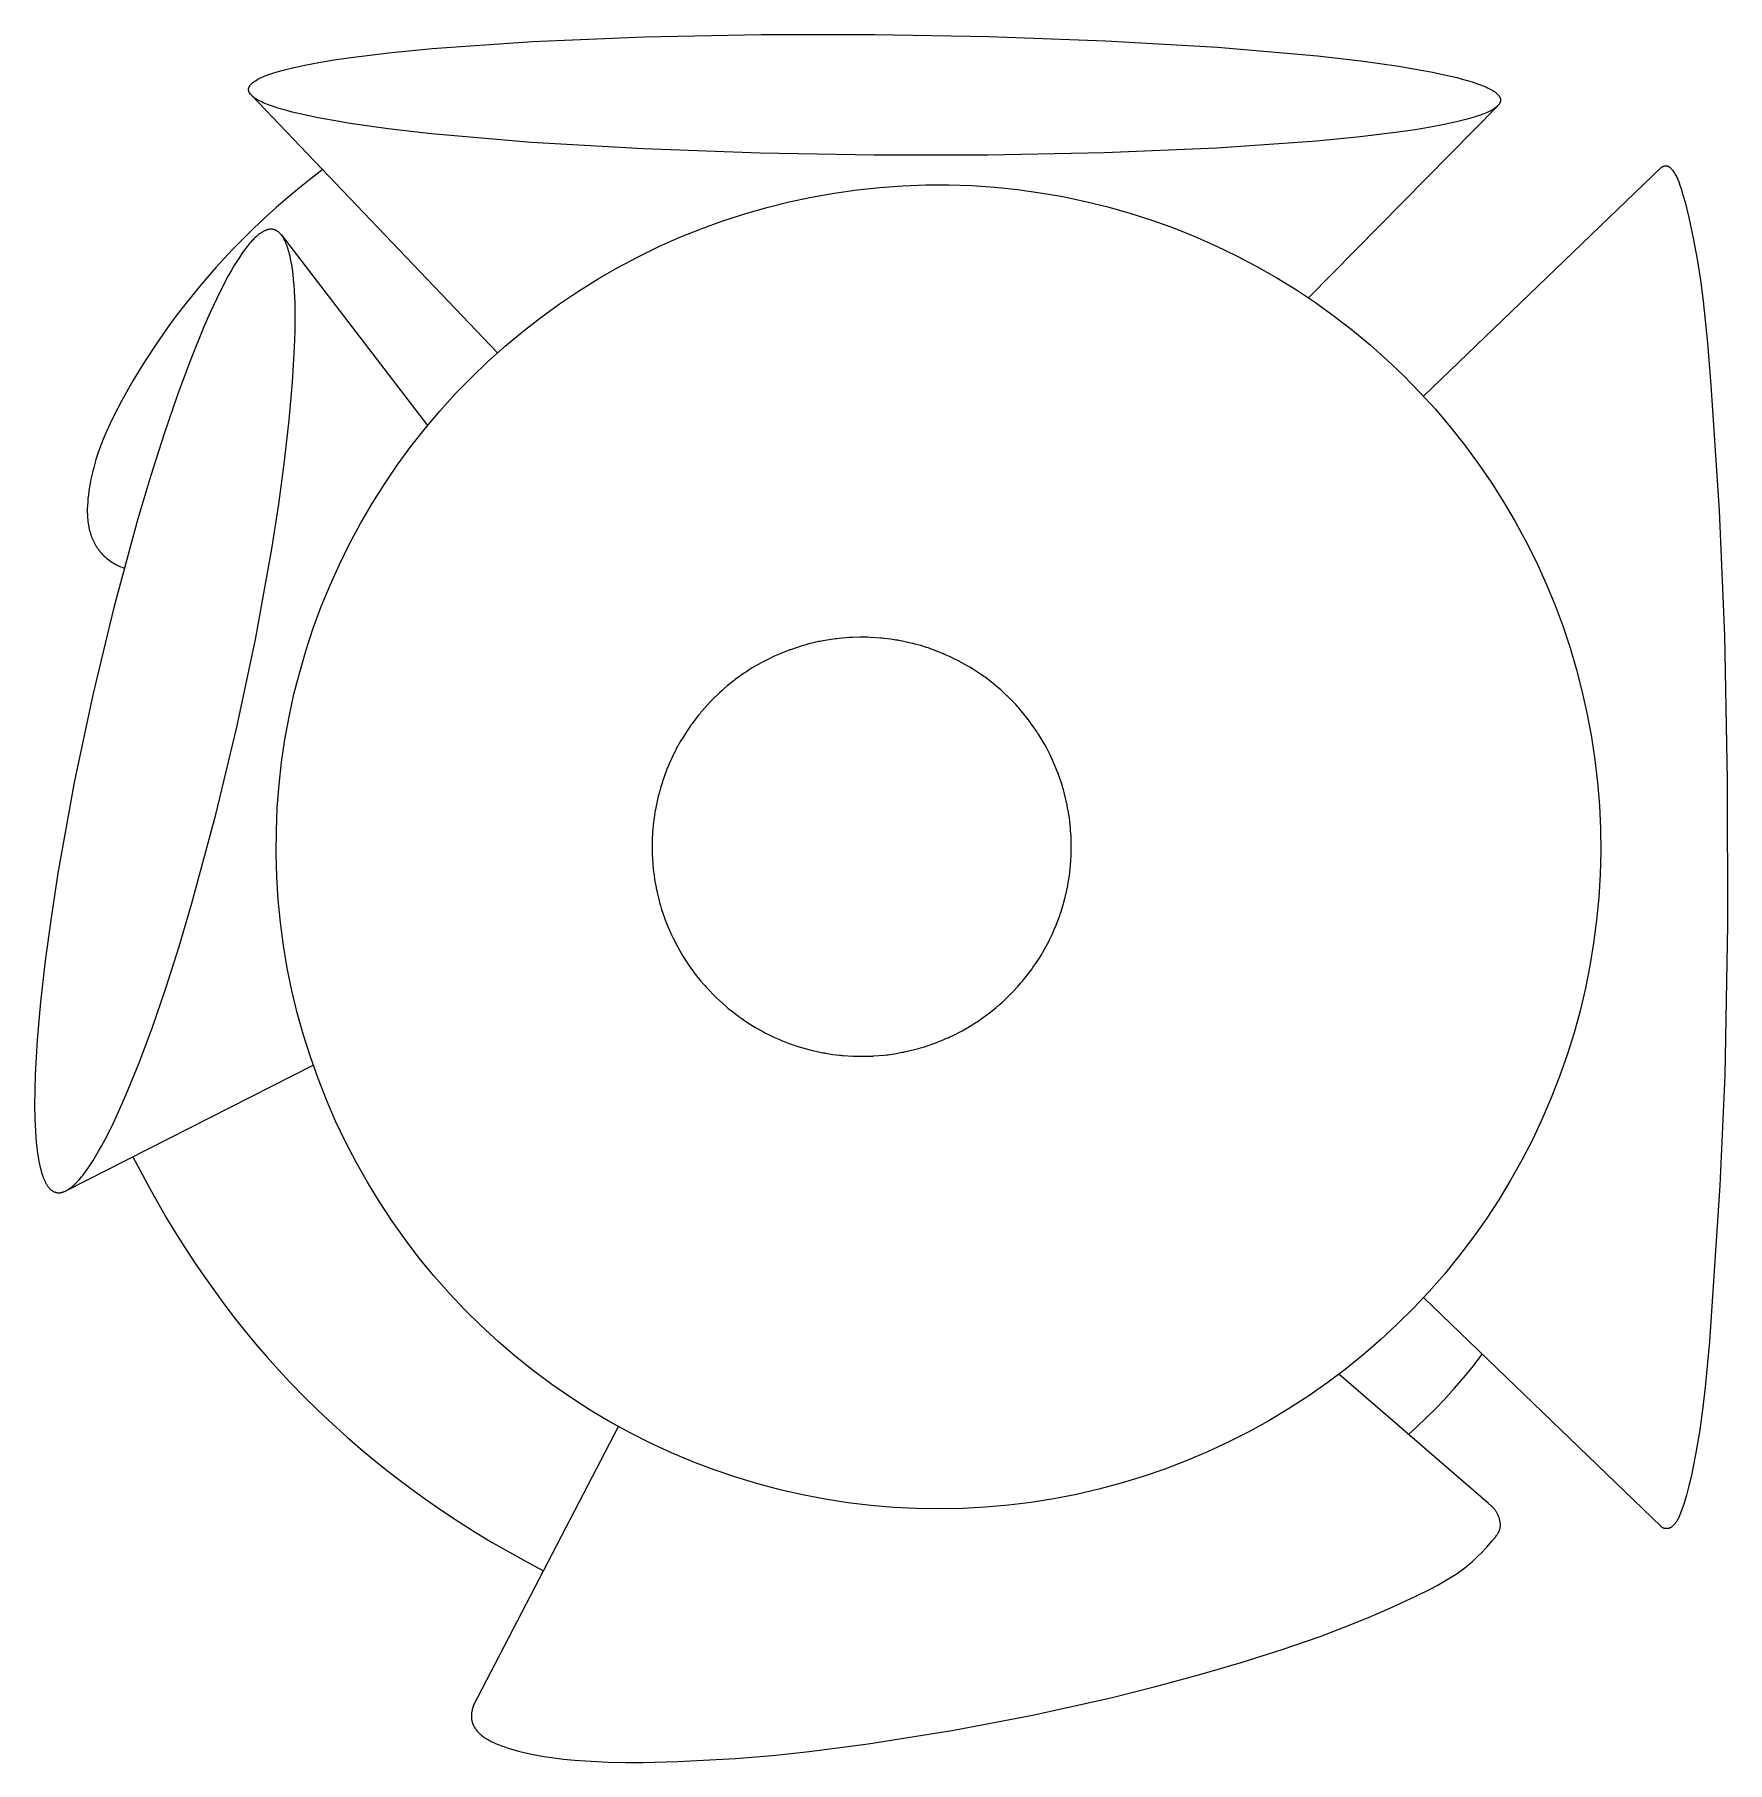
# Model space of a CAD drawing. Header units: millimetres. Extents: x 112 to 8820, y -2365 to 5002.
# Drawn here: x 151 to 845, y 2061 to 2770 of the extents above; entities that cross this region are included whole.
import ezdxf

# ---------------------------------------------------------------- set-up
doc = ezdxf.new("R2010")
doc.units = ezdxf.units.MM

# ---------------------------------------------------------------- blocks, each defined once
blk = doc.blocks.new('NEBULA_PL')
for points in [[(26.23, 30.612), (26.23, 30.599), (26.229, 30.585), (26.226, 30.571), (26.224, 30.558), (26.22, 30.544), (26.215, 30.53), (26.21, 30.516), (26.204, 30.502), (26.197, 30.488), (26.189, 30.475), (26.18, 30.461), (26.171, 30.447), (26.161, 30.433), (26.149, 30.419), (26.137, 30.405), (26.125, 30.391), (26.111, 30.377), (26.096, 30.363), (26.081, 30.349), (26.064, 30.335), (26.047, 30.321), (26.029, 30.307), (26.01, 30.293), (25.99, 30.279), (25.969, 30.265), (25.947, 30.251), (25.901, 30.222), (25.851, 30.194), (25.798, 30.166), (25.74, 30.138), (25.679, 30.109), (25.615, 30.081), (25.546, 30.053), (25.397, 29.996), (25.233, 29.94), (25.053, 29.884), (24.858, 29.828), (24.647, 29.772), (24.419, 29.717), (23.917, 29.608), (23.352, 29.501), (22.723, 29.396), (22.033, 29.294), (20.474, 29.102), (18.694, 28.927), (14.585, 28.641), (9.983, 28.45), (5.202, 28.359), (0.528, 28.357), (-4.144, 28.438), (-8.923, 28.611), (-13.521, 28.88), (-17.624, 29.237), (-19.401, 29.442), (-20.957, 29.661), (-21.645, 29.774), (-22.272, 29.889), (-22.836, 30.006), (-23.336, 30.124), (-23.562, 30.183), (-23.772, 30.242), (-23.967, 30.302), (-24.146, 30.361), (-24.309, 30.42), (-24.457, 30.479), (-24.525, 30.508), (-24.589, 30.538), (-24.649, 30.567), (-24.706, 30.596), (-24.759, 30.625), (-24.809, 30.654), (-24.854, 30.683), (-24.876, 30.698), (-24.896, 30.712), (-24.916, 30.727), (-24.935, 30.741), (-24.953, 30.755), (-24.97, 30.77), (-24.986, 30.784), (-25.001, 30.798), (-25.016, 30.813), (-25.029, 30.827), (-25.042, 30.841), (-25.054, 30.855), (-25.065, 30.869), (-25.075, 30.883), (-25.084, 30.898), (-25.092, 30.912), (-25.1, 30.926), (-25.107, 30.94), (-25.112, 30.954), (-25.118, 30.967), (-25.122, 30.981), (-25.125, 30.995), (-25.128, 31.009), (-25.13, 31.023), (-25.131, 31.036), (-25.131, 31.05), (-25.131, 31.064), (-25.129, 31.077), (-25.127, 31.091), (-25.124, 31.105), (-25.121, 31.119), (-25.116, 31.132), (-25.111, 31.146), (-25.105, 31.16), (-25.098, 31.174), (-25.09, 31.188), (-25.081, 31.202), (-25.072, 31.216), (-25.061, 31.23), (-25.05, 31.244), (-25.038, 31.258), (-25.025, 31.271), (-25.012, 31.285), (-24.997, 31.299), (-24.982, 31.314), (-24.965, 31.328), (-24.948, 31.342), (-24.93, 31.356), (-24.911, 31.37), (-24.891, 31.384), (-24.87, 31.398), (-24.848, 31.412), (-24.802, 31.44), (-24.752, 31.468), (-24.699, 31.497), (-24.641, 31.525), (-24.58, 31.553), (-24.515, 31.581), (-24.447, 31.61), (-24.298, 31.666), (-24.134, 31.722), (-23.954, 31.779), (-23.759, 31.834), (-23.548, 31.89), (-23.32, 31.945), (-22.818, 32.055), (-22.253, 32.162), (-21.624, 32.267), (-20.934, 32.368), (-19.374, 32.561), (-17.595, 32.735), (-13.486, 33.022), (-8.884, 33.212), (-4.103, 33.304), (0.571, 33.305), (5.243, 33.224), (10.022, 33.051), (14.62, 32.782), (18.724, 32.426), (20.5, 32.221), (22.056, 32.002), (22.744, 31.889), (23.371, 31.773), (23.935, 31.656), (24.435, 31.538), (24.661, 31.479), (24.872, 31.42), (25.066, 31.361), (25.245, 31.302), (25.408, 31.243), (25.556, 31.184), (25.624, 31.154), (25.688, 31.125), (25.749, 31.095), (25.805, 31.066), (25.858, 31.037), (25.908, 31.008), (25.954, 30.979), (25.975, 30.965), (25.996, 30.95), (26.015, 30.936), (26.034, 30.921), (26.052, 30.907), (26.069, 30.893), (26.085, 30.878), (26.1, 30.864), (26.115, 30.85), (26.128, 30.836), (26.141, 30.821), (26.153, 30.807), (26.164, 30.793), (26.174, 30.779), (26.183, 30.765), (26.191, 30.751), (26.199, 30.737), (26.206, 30.723), (26.212, 30.709), (26.217, 30.695), (26.221, 30.681), (26.224, 30.667), (26.227, 30.654), (26.229, 30.64), (26.23, 30.626)], [(-15.991, 19.232), (-15.311, 19.886), (-14.608, 20.515), (-13.885, 21.12), (-13.14, 21.699), (-12.377, 22.252), (-11.594, 22.778), (-10.793, 23.277), (-9.976, 23.747), (-9.143, 24.189), (-8.295, 24.602), (-7.433, 24.985), (-6.559, 25.338), (-5.673, 25.66), (-4.776, 25.952), (-3.869, 26.212), (-2.954, 26.44), (-2.032, 26.637), (-1.103, 26.801), (-0.17, 26.933), (0.768, 27.033), (1.709, 27.1), (2.651, 27.134), (3.594, 27.136), (4.537, 27.105), (5.478, 27.041), (6.416, 26.945), (7.35, 26.816), (8.279, 26.655), (9.202, 26.461), (10.118, 26.236), (11.025, 25.979), (11.923, 25.691), (12.811, 25.371), (13.686, 25.021), (14.549, 24.641), (15.399, 24.231), (16.233, 23.792), (17.052, 23.325), (17.854, 22.829), (18.639, 22.305), (19.405, 21.755), (20.151, 21.178), (20.877, 20.576), (21.581, 19.949), (22.264, 19.298), (22.923, 18.624), (23.558, 17.927), (24.169, 17.209), (24.755, 16.469), (25.314, 15.71), (25.847, 14.932), (26.353, 14.136), (26.83, 13.323), (27.28, 12.494), (27.7, 11.65), (28.09, 10.791), (28.451, 9.92), (28.781, 9.036), (29.08, 8.142), (29.348, 7.238), (29.584, 6.325), (29.789, 5.404), (29.962, 4.477), (30.102, 3.545), (30.21, 2.608), (30.285, 1.668), (30.327, 0.726), (30.337, -0.217), (30.314, -1.16), (30.259, -2.102), (30.17, -3.041), (30.049, -3.976), (29.896, -4.906), (29.711, -5.831), (29.494, -6.749), (29.244, -7.658), (28.964, -8.559), (28.652, -9.449), (28.31, -10.328), (27.937, -11.194), (27.535, -12.047), (27.103, -12.885), (26.643, -13.708), (26.154, -14.514), (25.637, -15.303), (25.093, -16.074), (24.523, -16.825), (23.928, -17.556), (23.307, -18.266), (22.662, -18.954), (21.993, -19.619), (21.302, -20.261), (20.589, -20.878), (19.855, -21.47), (19.1, -22.036), (18.327, -22.576), (17.535, -23.088), (16.726, -23.573), (15.901, -24.029), (15.06, -24.456), (14.205, -24.854), (13.337, -25.222), (12.457, -25.56), (11.565, -25.867), (10.663, -26.143), (9.752, -26.387), (8.833, -26.6), (7.908, -26.78), (6.977, -26.929), (6.041, -27.045), (5.101, -27.128), (4.16, -27.179), (3.217, -27.197), (2.274, -27.182), (1.332, -27.134), (0.392, -27.054), (-0.544, -26.942), (-1.476, -26.797), (-2.402, -26.619), (-3.322, -26.41), (-4.233, -26.169), (-5.136, -25.896), (-6.029, -25.592), (-6.911, -25.257), (-7.78, -24.892), (-8.636, -24.497), (-9.479, -24.073), (-10.305, -23.619), (-11.116, -23.138), (-11.909, -22.628), (-12.685, -22.091), (-13.441, -21.527), (-14.177, -20.938), (-14.892, -20.323), (-15.586, -19.684), (-16.257, -19.021), (-16.904, -18.336), (-17.527, -17.628), (-18.126, -16.899), (-18.698, -16.15), (-19.245, -15.381), (-19.764, -14.594), (-20.256, -13.789), (-20.719, -12.968), (-21.154, -12.131), (-21.559, -11.279), (-21.935, -10.414), (-22.28, -9.537), (-22.595, -8.648), (-22.878, -7.748), (-23.131, -6.84), (-23.351, -5.923), (-23.54, -4.999), (-23.696, -4.069), (-23.82, -3.134), (-23.912, -2.195), (-23.971, -1.254), (-23.997, -0.311), (-23.99, 0.632), (-23.951, 1.574), (-23.879, 2.514), (-23.775, 3.451), (-23.637, 4.384), (-23.468, 5.312), (-23.267, 6.233), (-23.033, 7.147), (-22.769, 8.052), (-22.473, 8.948), (-22.146, 9.832), (-21.788, 10.705), (-21.401, 11.565), (-20.983, 12.41), (-20.537, 13.241), (-20.062, 14.056), (-19.559, 14.854), (-19.029, 15.634), (-18.472, 16.395), (-17.889, 17.136), (-17.281, 17.857), (-16.648, 18.556)], [(-24.107, 25.305), (-24.123, 25.308), (-24.14, 25.311), (-24.156, 25.313), (-24.173, 25.315), (-24.19, 25.316), (-24.208, 25.316), (-24.225, 25.316), (-24.243, 25.315), (-24.261, 25.313), (-24.279, 25.311), (-24.297, 25.308), (-24.315, 25.305), (-24.334, 25.301), (-24.352, 25.296), (-24.371, 25.291), (-24.39, 25.285), (-24.409, 25.278), (-24.429, 25.271), (-24.448, 25.263), (-24.468, 25.254), (-24.488, 25.245), (-24.508, 25.235), (-24.528, 25.224), (-24.549, 25.213), (-24.569, 25.2), (-24.59, 25.188), (-24.611, 25.174), (-24.632, 25.16), (-24.654, 25.145), (-24.675, 25.13), (-24.719, 25.096), (-24.763, 25.06), (-24.808, 25.021), (-24.853, 24.979), (-24.9, 24.934), (-24.947, 24.887), (-24.994, 24.836), (-25.043, 24.782), (-25.092, 24.726), (-25.141, 24.666), (-25.192, 24.603), (-25.294, 24.469), (-25.4, 24.322), (-25.507, 24.163), (-25.617, 23.992), (-25.73, 23.808), (-25.845, 23.612), (-25.962, 23.404), (-26.202, 22.951), (-26.45, 22.449), (-26.705, 21.9), (-26.966, 21.306), (-27.501, 19.989), (-28.048, 18.518), (-28.597, 16.917), (-29.141, 15.214), (-29.67, 13.44), (-30.657, 9.798), (-31.517, 6.214), (-32.278, 2.608), (-32.95, -1.105), (-33.233, -2.934), (-33.473, -4.705), (-33.664, -6.387), (-33.802, -7.951), (-33.883, -9.37), (-33.903, -10.019), (-33.908, -10.624), (-33.899, -11.183), (-33.877, -11.696), (-33.86, -11.934), (-33.841, -12.16), (-33.818, -12.374), (-33.792, -12.576), (-33.763, -12.766), (-33.731, -12.944), (-33.696, -13.109), (-33.678, -13.188), (-33.658, -13.263), (-33.638, -13.335), (-33.618, -13.404), (-33.596, -13.471), (-33.574, -13.534), (-33.552, -13.594), (-33.529, -13.652), (-33.505, -13.706), (-33.48, -13.758), (-33.455, -13.807), (-33.443, -13.83), (-33.43, -13.852), (-33.417, -13.874), (-33.404, -13.895), (-33.39, -13.916), (-33.377, -13.936), (-33.363, -13.955), (-33.35, -13.973), (-33.336, -13.991), (-33.322, -14.008), (-33.308, -14.024), (-33.293, -14.04), (-33.279, -14.055), (-33.265, -14.069), (-33.25, -14.083), (-33.235, -14.096), (-33.22, -14.108), (-33.205, -14.12), (-33.19, -14.131), (-33.175, -14.141), (-33.16, -14.151), (-33.144, -14.16), (-33.129, -14.168), (-33.113, -14.176), (-33.097, -14.183), (-33.082, -14.189), (-33.066, -14.195), (-33.05, -14.2), (-33.033, -14.205), (-33.017, -14.209), (-33.001, -14.212), (-32.984, -14.215), (-32.967, -14.217), (-32.95, -14.219), (-32.933, -14.22), (-32.916, -14.22), (-32.899, -14.22), (-32.881, -14.219), (-32.863, -14.217), (-32.845, -14.215), (-32.827, -14.212), (-32.809, -14.209), (-32.79, -14.205), (-32.771, -14.2), (-32.753, -14.195), (-32.733, -14.189), (-32.714, -14.182), (-32.695, -14.175), (-32.675, -14.167), (-32.656, -14.158), (-32.636, -14.149), (-32.616, -14.139), (-32.595, -14.128), (-32.575, -14.117), (-32.554, -14.104), (-32.533, -14.092), (-32.512, -14.078), (-32.491, -14.064), (-32.47, -14.049), (-32.448, -14.034), (-32.405, -14), (-32.361, -13.964), (-32.316, -13.925), (-32.27, -13.883), (-32.224, -13.838), (-32.177, -13.791), (-32.129, -13.74), (-32.081, -13.686), (-32.032, -13.63), (-31.982, -13.57), (-31.932, -13.507), (-31.829, -13.373), (-31.724, -13.226), (-31.616, -13.067), (-31.506, -12.896), (-31.394, -12.712), (-31.279, -12.516), (-31.162, -12.308), (-30.922, -11.855), (-30.674, -11.353), (-30.419, -10.805), (-30.158, -10.21), (-29.622, -8.893), (-29.076, -7.422), (-28.526, -5.821), (-27.983, -4.118), (-27.454, -2.344), (-26.467, 1.298), (-25.606, 4.882), (-24.845, 8.488), (-24.174, 12.201), (-23.89, 14.03), (-23.65, 15.801), (-23.459, 17.483), (-23.322, 19.047), (-23.24, 20.466), (-23.221, 21.115), (-23.216, 21.72), (-23.224, 22.279), (-23.247, 22.792), (-23.263, 23.03), (-23.283, 23.256), (-23.306, 23.47), (-23.332, 23.672), (-23.361, 23.862), (-23.393, 24.04), (-23.428, 24.205), (-23.446, 24.284), (-23.465, 24.359), (-23.485, 24.431), (-23.506, 24.5), (-23.527, 24.567), (-23.549, 24.63), (-23.572, 24.69), (-23.595, 24.748), (-23.619, 24.802), (-23.643, 24.854), (-23.668, 24.902), (-23.681, 24.926), (-23.694, 24.948), (-23.707, 24.97), (-23.72, 24.991), (-23.733, 25.012), (-23.747, 25.032), (-23.76, 25.051), (-23.774, 25.069), (-23.788, 25.087), (-23.802, 25.104), (-23.816, 25.12), (-23.83, 25.136), (-23.845, 25.151), (-23.859, 25.165), (-23.874, 25.179), (-23.888, 25.192), (-23.903, 25.204), (-23.918, 25.216), (-23.933, 25.226), (-23.948, 25.237), (-23.964, 25.246), (-23.979, 25.255), (-23.995, 25.264), (-24.01, 25.272), (-24.026, 25.279), (-24.042, 25.285), (-24.058, 25.291), (-24.074, 25.296), (-24.09, 25.301)], [(-8.575, 0.18), (-8.574, 0.101), (-8.577, -0.101), (-8.567, -0.399), (-8.566, -0.463), (-8.564, -0.486), (-8.563, -0.523), (-8.528, -0.944), (-8.514, -1.047), (-8.509, -1.104), (-8.496, -1.18), (-8.472, -1.362), (-8.413, -1.688), (-8.404, -1.738), (-8.401, -1.753), (-8.396, -1.778), (-8.3, -2.189), (-8.267, -2.303), (-8.253, -2.363), (-8.23, -2.434), (-8.184, -2.594), (-8.064, -2.946), (-8.055, -2.975), (-8.052, -2.982), (-8.048, -2.994), (-7.892, -3.386), (-7.837, -3.508), (-7.811, -3.57), (-7.78, -3.634), (-7.718, -3.771), (-7.524, -4.146), (-7.313, -4.511), (-7.232, -4.637), (-7.195, -4.698), (-7.157, -4.753), (-7.084, -4.866), (-6.838, -5.209), (-6.83, -5.218), (-6.826, -5.225), (-6.806, -5.249), (-6.575, -5.539), (-6.465, -5.664), (-6.418, -5.722), (-6.375, -5.767), (-6.296, -5.856), (-6.003, -6.159), (-5.985, -6.176), (-5.974, -6.187), (-5.936, -6.221), (-5.694, -6.447), (-5.554, -6.566), (-5.496, -6.618), (-5.452, -6.653), (-5.372, -6.72), (-5.037, -6.977), (-5.006, -6.998), (-4.988, -7.012), (-4.935, -7.047), (-4.69, -7.217), (-4.517, -7.324), (-4.452, -7.367), (-4.408, -7.392), (-4.331, -7.439), (-3.962, -7.644), (-3.917, -7.666), (-3.89, -7.681), (-3.825, -7.711), (-3.583, -7.83), (-3.378, -7.919), (-3.307, -7.952), (-3.266, -7.968), (-3.196, -7.998), (-2.8, -8.146), (-2.74, -8.165), (-2.705, -8.179), (-2.632, -8.2), (-2.398, -8.275), (-2.162, -8.338), (-2.088, -8.36), (-2.052, -8.368), (-1.991, -8.384), (-1.578, -8.473), (-1.502, -8.485), (-1.459, -8.494), (-1.381, -8.505), (-1.161, -8.541), (-0.893, -8.571), (-0.822, -8.581), (-0.792, -8.583), (-0.742, -8.589), (-0.321, -8.616), (-0.231, -8.617), (-0.18, -8.62), (-0.101, -8.619), (0.101, -8.622), (0.399, -8.612), (0.463, -8.612), (0.486, -8.61), (0.523, -8.608), (0.944, -8.573), (1.047, -8.56), (1.104, -8.555), (1.18, -8.542), (1.362, -8.518), (1.688, -8.458), (1.738, -8.45), (1.753, -8.446), (1.778, -8.442), (2.189, -8.346), (2.303, -8.313), (2.363, -8.298), (2.434, -8.275), (2.594, -8.229), (2.946, -8.11), (2.975, -8.1), (2.982, -8.097), (2.994, -8.093), (3.386, -7.938), (3.508, -7.882), (3.57, -7.857), (3.634, -7.825), (3.771, -7.763), (4.146, -7.57), (4.511, -7.359), (4.637, -7.277), (4.698, -7.241), (4.753, -7.202), (4.866, -7.13), (5.209, -6.883), (5.218, -6.876), (5.225, -6.871), (5.249, -6.852), (5.539, -6.621), (5.664, -6.511), (5.722, -6.463), (5.767, -6.421), (5.856, -6.342), (6.159, -6.048), (6.176, -6.03), (6.187, -6.019), (6.221, -5.982), (6.447, -5.74), (6.566, -5.599), (6.618, -5.542), (6.653, -5.497), (6.72, -5.418), (6.977, -5.083), (6.998, -5.052), (7.012, -5.034), (7.047, -4.98), (7.217, -4.735), (7.324, -4.563), (7.367, -4.497), (7.392, -4.453), (7.439, -4.377), (7.644, -4.007), (7.666, -3.963), (7.681, -3.936), (7.711, -3.871), (7.83, -3.629), (7.919, -3.424), (7.952, -3.353), (7.968, -3.311), (7.998, -3.241), (8.146, -2.846), (8.165, -2.786), (8.179, -2.751), (8.2, -2.677), (8.275, -2.444), (8.338, -2.207), (8.36, -2.134), (8.368, -2.097), (8.384, -2.036), (8.473, -1.624), (8.485, -1.548), (8.494, -1.505), (8.505, -1.427), (8.541, -1.207), (8.571, -0.939), (8.581, -0.868), (8.583, -0.837), (8.589, -0.788), (8.616, -0.366), (8.617, -0.276), (8.62, -0.226), (8.619, -0.147), (8.622, 0.056), (8.612, 0.353), (8.612, 0.417), (8.61, 0.44), (8.608, 0.478), (8.573, 0.898), (8.56, 1.002), (8.555, 1.058), (8.542, 1.134), (8.518, 1.317), (8.458, 1.642), (8.45, 1.692), (8.446, 1.708), (8.442, 1.732), (8.346, 2.143), (8.313, 2.257), (8.298, 2.317), (8.275, 2.389), (8.229, 2.549), (8.11, 2.9), (8.1, 2.929), (8.097, 2.937), (8.093, 2.948), (7.938, 3.341), (7.882, 3.463), (7.857, 3.525), (7.825, 3.589), (7.763, 3.725), (7.57, 4.1), (7.359, 4.466), (7.277, 4.591), (7.241, 4.653), (7.202, 4.708), (7.13, 4.82), (6.883, 5.163), (6.876, 5.173), (6.871, 5.179), (6.852, 5.203), (6.621, 5.493), (6.511, 5.618), (6.463, 5.676), (6.421, 5.721), (6.342, 5.81), (6.048, 6.114), (6.03, 6.13), (6.019, 6.142), (5.982, 6.176), (5.74, 6.402), (5.6, 6.521), (5.542, 6.573), (5.497, 6.607), (5.418, 6.675), (5.083, 6.931), (5.052, 6.952), (5.034, 6.967), (4.98, 7.002), (4.735, 7.171), (4.563, 7.278), (4.497, 7.321), (4.453, 7.346), (4.377, 7.394), (4.007, 7.598), (3.963, 7.62), (3.936, 7.635), (3.871, 7.666), (3.629, 7.785), (3.424, 7.873), (3.353, 7.906), (3.311, 7.922), (3.241, 7.952), (2.846, 8.101), (2.786, 8.12), (2.751, 8.133), (2.677, 8.155), (2.444, 8.229), (2.207, 8.293), (2.134, 8.314), (2.097, 8.322), (2.036, 8.338), (1.624, 8.427), (1.548, 8.439), (1.505, 8.449), (1.427, 8.459), (1.207, 8.495), (0.939, 8.526), (0.868, 8.536), (0.837, 8.537), (0.788, 8.543), (0.366, 8.57), (0.276, 8.572), (0.226, 8.575), (0.147, 8.574), (-0.056, 8.577), (-0.353, 8.567), (-0.417, 8.566), (-0.44, 8.564), (-0.478, 8.563), (-0.898, 8.528), (-1.002, 8.514), (-1.058, 8.509), (-1.134, 8.496), (-1.317, 8.472), (-1.642, 8.413), (-1.692, 8.404), (-1.708, 8.401), (-1.732, 8.396), (-2.143, 8.3), (-2.257, 8.267), (-2.317, 8.253), (-2.389, 8.23), (-2.549, 8.184), (-2.9, 8.064), (-2.929, 8.055), (-2.937, 8.052), (-2.948, 8.048), (-3.341, 7.892), (-3.463, 7.837), (-3.525, 7.811), (-3.589, 7.78), (-3.725, 7.718), (-4.1, 7.524), (-4.466, 7.313), (-4.591, 7.232), (-4.653, 7.195), (-4.708, 7.157), (-4.82, 7.084), (-5.163, 6.838), (-5.173, 6.83), (-5.179, 6.826), (-5.203, 6.806), (-5.493, 6.575), (-5.618, 6.465), (-5.676, 6.418), (-5.721, 6.375), (-5.81, 6.296), (-6.114, 6.003), (-6.13, 5.985), (-6.142, 5.974), (-6.176, 5.936), (-6.402, 5.694), (-6.521, 5.554), (-6.573, 5.496), (-6.607, 5.452), (-6.675, 5.372), (-6.931, 5.037), (-6.952, 5.006), (-6.967, 4.988), (-7.002, 4.935), (-7.171, 4.69), (-7.278, 4.517), (-7.321, 4.452), (-7.346, 4.408), (-7.394, 4.331), (-7.598, 3.962), (-7.62, 3.917), (-7.635, 3.89), (-7.666, 3.825), (-7.785, 3.583), (-7.873, 3.378), (-7.906, 3.307), (-7.922, 3.266), (-7.952, 3.196), (-8.101, 2.8), (-8.12, 2.74), (-8.133, 2.705), (-8.155, 2.632), (-8.229, 2.398), (-8.292, 2.162), (-8.314, 2.088), (-8.322, 2.052), (-8.338, 1.991), (-8.427, 1.578), (-8.439, 1.502), (-8.449, 1.459), (-8.459, 1.381), (-8.495, 1.161), (-8.526, 0.893), (-8.536, 0.822), (-8.537, 0.792), (-8.543, 0.742), (-8.57, 0.321), (-8.572, 0.231)]]:
    blk.add_lwpolyline(points, close=True)
for points in [[(-25.029, 30.827), (-14.913, 20.242)], [(26.103, 30.37), (18.354, 22.495)], [(-22.066, 27.78), (-22.56, 27.401), (-23.046, 27.012), (-23.524, 26.614), (-23.994, 26.205), (-24.456, 25.787), (-24.909, 25.36), (-25.354, 24.924), (-25.79, 24.479), (-26.474, 23.742), (-27.132, 22.983), (-27.764, 22.202), (-28.07, 21.803), (-28.368, 21.4), (-28.895, 20.647), (-29.397, 19.878), (-29.874, 19.091), (-30.325, 18.287), (-30.651, 17.66), (-30.806, 17.342), (-30.953, 17.021), (-31.091, 16.696), (-31.219, 16.368), (-31.279, 16.202), (-31.336, 16.036), (-31.389, 15.868), (-31.44, 15.7), (-31.484, 15.542), (-31.524, 15.383), (-31.562, 15.224), (-31.596, 15.063), (-31.628, 14.902), (-31.656, 14.741), (-31.68, 14.578), (-31.702, 14.415), (-31.718, 14.27), (-31.73, 14.124), (-31.739, 13.977), (-31.744, 13.831), (-31.744, 13.684), (-31.742, 13.611), (-31.738, 13.538), (-31.733, 13.465), (-31.727, 13.392), (-31.719, 13.319), (-31.709, 13.246), (-31.7, 13.185), (-31.689, 13.125), (-31.677, 13.064), (-31.664, 13.004), (-31.65, 12.944), (-31.634, 12.885), (-31.617, 12.826), (-31.598, 12.768), (-31.578, 12.71), (-31.556, 12.652), (-31.533, 12.596), (-31.509, 12.54), (-31.482, 12.485), (-31.455, 12.431), (-31.425, 12.377), (-31.394, 12.325), (-31.374, 12.294), (-31.354, 12.263), (-31.332, 12.232), (-31.311, 12.202), (-31.288, 12.172), (-31.265, 12.142), (-31.242, 12.113), (-31.218, 12.085), (-31.169, 12.028), (-31.118, 11.974), (-31.065, 11.921), (-31.01, 11.87), (-30.959, 11.825), (-30.906, 11.781), (-30.852, 11.739), (-30.797, 11.698), (-30.741, 11.659), (-30.683, 11.623), (-30.625, 11.588), (-30.595, 11.571), (-30.565, 11.555), (-30.516, 11.53), (-30.467, 11.506), (-30.417, 11.484), (-30.366, 11.464), (-30.315, 11.444), (-30.263, 11.426), (-30.211, 11.41)], [(32.822, 27.854), (23.064, 18.469)], [(32.822, 27.854), (32.834, 27.861), (32.846, 27.869), (32.859, 27.876), (32.873, 27.883), (32.886, 27.889), (32.9, 27.895), (32.907, 27.898), (32.914, 27.901), (32.921, 27.903), (32.928, 27.906), (32.935, 27.908), (32.942, 27.91), (32.949, 27.912), (32.956, 27.914), (32.963, 27.915), (32.97, 27.917), (32.978, 27.918), (32.985, 27.919), (32.992, 27.92), (32.999, 27.921), (33.006, 27.921), (33.013, 27.921), (33.02, 27.921), (33.027, 27.921), (33.034, 27.921), (33.037, 27.92), (33.041, 27.92), (33.045, 27.919), (33.05, 27.919), (33.054, 27.918), (33.059, 27.917), (33.063, 27.916), (33.067, 27.915), (33.072, 27.914), (33.076, 27.912), (33.08, 27.911), (33.085, 27.91), (33.089, 27.908), (33.093, 27.906), (33.097, 27.905), (33.101, 27.903), (33.106, 27.901), (33.11, 27.899), (33.114, 27.897), (33.118, 27.895), (33.126, 27.89), (33.134, 27.885), (33.142, 27.88), (33.15, 27.875), (33.158, 27.869), (33.165, 27.864), (33.173, 27.857), (33.18, 27.851), (33.188, 27.845), (33.195, 27.838), (33.202, 27.831), (33.216, 27.817), (33.23, 27.802), (33.244, 27.787), (33.257, 27.771), (33.283, 27.739), (33.314, 27.697), (33.343, 27.655), (33.371, 27.612), (33.397, 27.569), (33.421, 27.525), (33.444, 27.482), (33.466, 27.438), (33.486, 27.394), (33.505, 27.349), (33.524, 27.305), (33.558, 27.214), (33.589, 27.124), (33.619, 27.032), (33.712, 26.729), (33.798, 26.421), (33.953, 25.797), (34.136, 24.945), (34.293, 24.089), (34.427, 23.231), (34.54, 22.371), (34.721, 20.645), (34.862, 18.915), (35.193, 13.781), (35.411, 8.642), (35.531, 2.71), (35.538, -3.225), (35.429, -9.41), (35.222, -13.926), (34.799, -20.324), (34.627, -22.193), (34.517, -23.123), (34.386, -24.048), (34.229, -24.966), (34.043, -25.877), (33.956, -26.253), (33.858, -26.626), (33.804, -26.812), (33.745, -26.997), (33.681, -27.182), (33.612, -27.367), (33.585, -27.434), (33.557, -27.501), (33.527, -27.567), (33.511, -27.6), (33.494, -27.632), (33.477, -27.663), (33.459, -27.694), (33.44, -27.724), (33.42, -27.754), (33.41, -27.768), (33.399, -27.782), (33.388, -27.796), (33.377, -27.81), (33.366, -27.824), (33.354, -27.837), (33.343, -27.85), (33.33, -27.863), (33.317, -27.876), (33.303, -27.889), (33.289, -27.902), (33.275, -27.914), (33.26, -27.926), (33.244, -27.938), (33.236, -27.943), (33.228, -27.949), (33.22, -27.954), (33.212, -27.959), (33.2, -27.966), (33.193, -27.97), (33.187, -27.973), (33.181, -27.976), (33.174, -27.979), (33.168, -27.982), (33.161, -27.985), (33.155, -27.988), (33.148, -27.99), (33.141, -27.992), (33.134, -27.994), (33.128, -27.996), (33.121, -27.998), (33.117, -27.998), (33.114, -27.999), (33.11, -27.999), (33.107, -28), (33.103, -28), (33.099, -28.001), (33.095, -28.001), (33.09, -28.001), (33.082, -28.002), (33.074, -28.002), (33.057, -28.001), (32.997, -27.999), (32.982, -27.998), (32.975, -27.997), (32.968, -27.996), (32.961, -27.995), (32.954, -27.994), (32.947, -27.993), (32.94, -27.991), (32.933, -27.989), (32.926, -27.987), (32.922, -27.986), (32.918, -27.984), (32.914, -27.983), (32.91, -27.981), (32.906, -27.98), (32.902, -27.978), (32.898, -27.976), (32.894, -27.974), (32.887, -27.971), (32.879, -27.966), (32.872, -27.962), (32.865, -27.957), (32.857, -27.952), (32.85, -27.947), (32.843, -27.942), (32.837, -27.936), (32.83, -27.931), (32.824, -27.925), (32.818, -27.919), (32.812, -27.913)], [(-23.795, 25.095), (-17.783, 17.262)], [(-32.626, -14.144), (-22.477, -8.98)], [(-29.872, -12.743), (-29.186, -14.047), (-28.49, -15.267), (-28.125, -15.869), (-27.75, -16.464), (-27.364, -17.052), (-26.968, -17.634), (-26.561, -18.208), (-26.143, -18.775), (-25.715, -19.335), (-25.277, -19.886), (-24.828, -20.429), (-24.368, -20.963), (-23.898, -21.488), (-23.419, -22.004), (-22.85, -22.589), (-22.269, -23.161), (-21.675, -23.72), (-21.069, -24.266), (-20.45, -24.798), (-19.821, -25.318), (-19.18, -25.823), (-18.529, -26.315), (-17.868, -26.794), (-17.198, -27.258), (-16.518, -27.708), (-15.83, -28.145), (-15.133, -28.567), (-14.429, -28.974), (-13.718, -29.367), (-13.03, -29.73)], [(32.812, -27.913), (23.065, -18.524)], [(22.451, -24.136), (22.798, -23.823), (23.181, -23.462), (23.555, -23.091), (23.92, -22.711), (24.331, -22.259), (24.729, -21.796), (25.114, -21.322), (25.477, -20.848)], [(25.717, -26.963), (19.595, -21.665)], [(-15.904, -35.267), (-9.958, -23.81)], [(-15.904, -35.267), (-15.918, -35.305), (-15.931, -35.344), (-15.943, -35.383), (-15.954, -35.423), (-15.963, -35.463), (-15.971, -35.504), (-15.975, -35.525), (-15.978, -35.545), (-15.981, -35.566), (-15.983, -35.586), (-15.986, -35.607), (-15.987, -35.628), (-15.988, -35.648), (-15.989, -35.669), (-15.99, -35.69), (-15.99, -35.71), (-15.989, -35.731), (-15.988, -35.751), (-15.987, -35.772), (-15.985, -35.792), (-15.983, -35.812), (-15.98, -35.833), (-15.977, -35.853), (-15.974, -35.873), (-15.969, -35.893), (-15.965, -35.913), (-15.96, -35.931), (-15.955, -35.949), (-15.949, -35.967), (-15.943, -35.984), (-15.937, -36.002), (-15.93, -36.019), (-15.923, -36.037), (-15.915, -36.054), (-15.907, -36.071), (-15.899, -36.088), (-15.891, -36.105), (-15.882, -36.121), (-15.872, -36.138), (-15.863, -36.154), (-15.853, -36.17), (-15.843, -36.186), (-15.822, -36.218), (-15.799, -36.249), (-15.776, -36.279), (-15.752, -36.308), (-15.727, -36.337), (-15.701, -36.365), (-15.674, -36.392), (-15.647, -36.419), (-15.627, -36.437), (-15.606, -36.456), (-15.585, -36.473), (-15.564, -36.491), (-15.521, -36.524), (-15.478, -36.557), (-15.433, -36.587), (-15.387, -36.617), (-15.34, -36.645), (-15.293, -36.672), (-15.245, -36.698), (-15.197, -36.723), (-15.148, -36.747), (-15.098, -36.77), (-14.998, -36.814), (-14.897, -36.856), (-14.758, -36.91), (-14.619, -36.961), (-14.479, -37.009), (-14.338, -37.054), (-14.196, -37.096), (-14.054, -37.135), (-13.768, -37.207), (-13.576, -37.249), (-13.384, -37.288), (-12.997, -37.355), (-12.607, -37.41), (-12.217, -37.456), (-11.76, -37.501), (-11.303, -37.537), (-10.846, -37.564), (-10.388, -37.583), (-9.67, -37.597), (-8.952, -37.594), (-7.515, -37.555), (-5.158, -37.436), (-3.642, -37.31), (-2.129, -37.148), (0.287, -36.833), (3.801, -36.271), (7.031, -35.656), (10.241, -34.942), (12.072, -34.484), (13.893, -33.991), (15.591, -33.497), (17.277, -32.965), (18.824, -32.43), (19.82, -32.053), (20.807, -31.652), (21.786, -31.226), (22.761, -30.773), (23.341, -30.486), (23.626, -30.336), (23.907, -30.179), (24.181, -30.014), (24.315, -29.929), (24.447, -29.84), (24.577, -29.75), (24.704, -29.656), (24.828, -29.56), (24.949, -29.46), (25.073, -29.352), (25.195, -29.24), (25.313, -29.125), (25.43, -29.007), (25.661, -28.761), (25.89, -28.505), (25.993, -28.384), (26.018, -28.353), (26.042, -28.322), (26.066, -28.291), (26.088, -28.259), (26.109, -28.227), (26.119, -28.211), (26.129, -28.195), (26.138, -28.178), (26.147, -28.161), (26.156, -28.145), (26.164, -28.128), (26.171, -28.111), (26.179, -28.093), (26.185, -28.076), (26.191, -28.059), (26.197, -28.041), (26.202, -28.023), (26.207, -28.005), (26.211, -27.987), (26.213, -27.977), (26.215, -27.967), (26.218, -27.946), (26.22, -27.926), (26.222, -27.905), (26.223, -27.884), (26.223, -27.863), (26.223, -27.842), (26.222, -27.821), (26.221, -27.8), (26.219, -27.778), (26.217, -27.757), (26.214, -27.736), (26.21, -27.715), (26.207, -27.694), (26.202, -27.673), (26.198, -27.652), (26.191, -27.626), (26.184, -27.6), (26.176, -27.574), (26.168, -27.548), (26.158, -27.523), (26.149, -27.497), (26.138, -27.472), (26.128, -27.448), (26.116, -27.424), (26.104, -27.4), (26.092, -27.376), (26.078, -27.352), (26.065, -27.329), (26.051, -27.306), (26.036, -27.284), (26.021, -27.262), (26.005, -27.24), (25.989, -27.218), (25.972, -27.197), (25.955, -27.176), (25.937, -27.156), (25.919, -27.136), (25.9, -27.116), (25.881, -27.097), (25.862, -27.078), (25.842, -27.061), (25.822, -27.043), (25.802, -27.026), (25.781, -27.01), (25.76, -26.994), (25.739, -26.978), (25.717, -26.963)]]:
    blk.add_lwpolyline(points)
blk.add_point((-25.072, 30.875))

msp = doc.modelspace()

# ---------------------------------------------------------------- block references
at = {"color": 0, "xscale": 10, "yscale": 10, "zscale": 10}
msp.add_blockref('NEBULA_PL', (490.12, 2437.41), dxfattribs=at)

doc.saveas('drawing.dxf')
